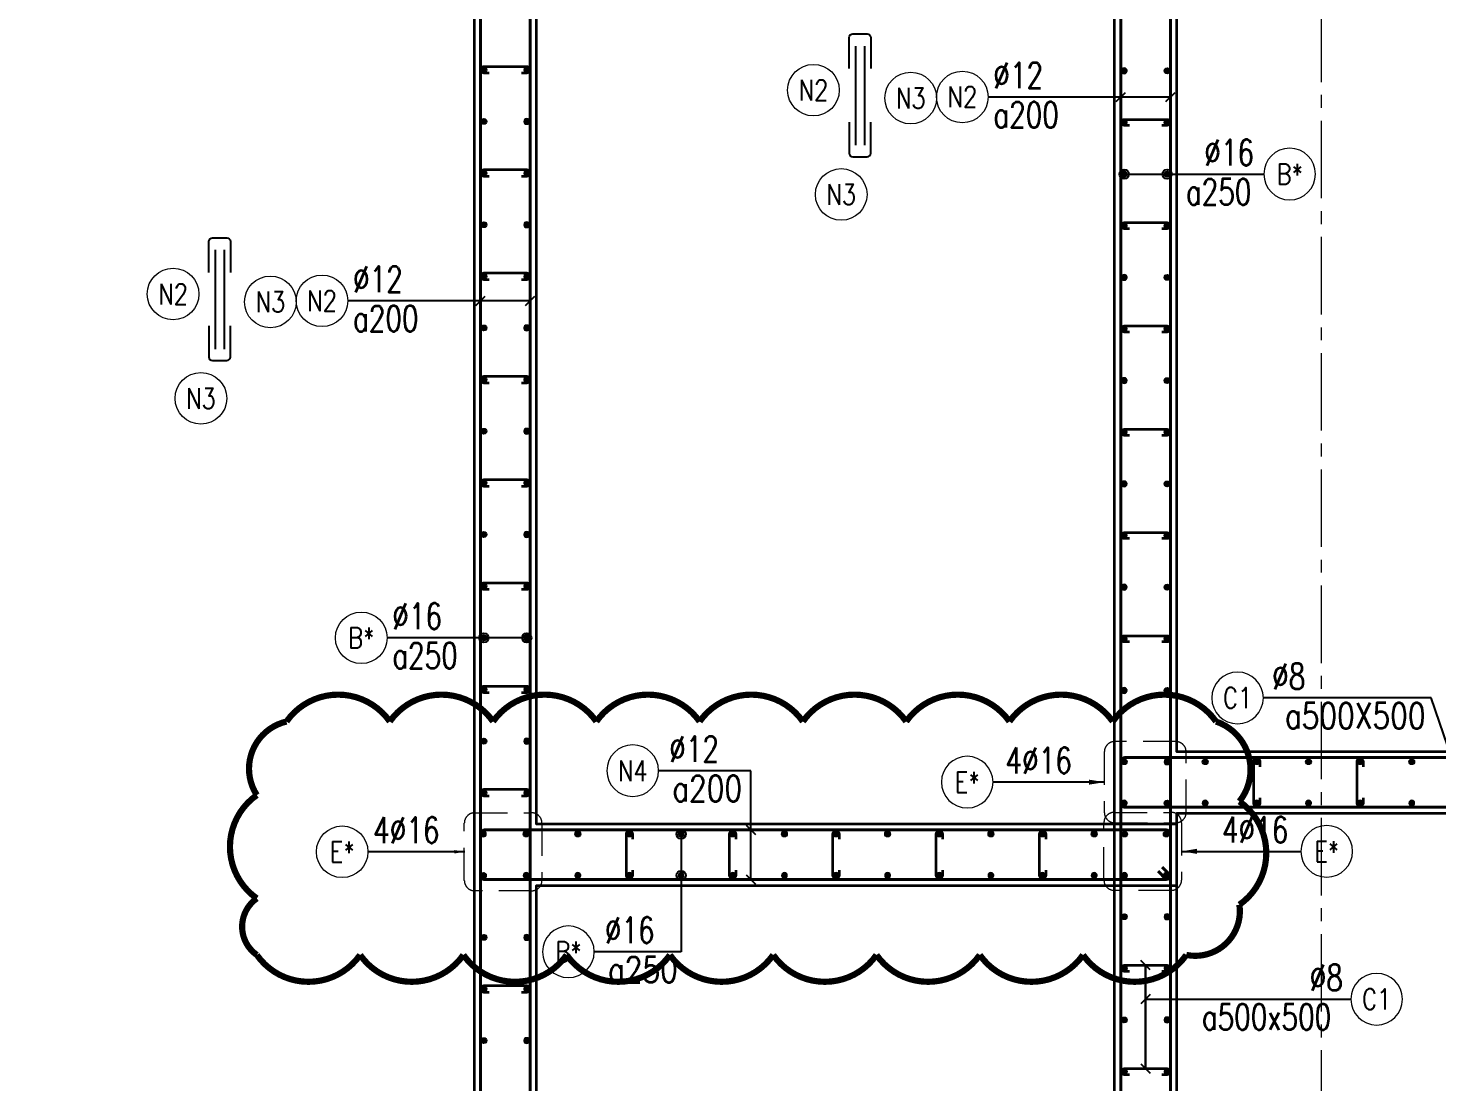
# Model space of a CAD drawing. Header units: millimetres. Extents: x 931337 to 1117500, y 19732 to 157199.
# Drawn here: x 1010142 to 1016962, y 106040 to 111140 of the extents above; entities that cross this region are included whole.
import ezdxf
from ezdxf.enums import TextEntityAlignment as Align

# ---------------------------------------------------------------- set-up
doc = ezdxf.new("R2010")
doc.units = ezdxf.units.MM
doc.header["$MEASUREMENT"] = 0
for name, pattern in [('HIDDEN', [9.525, 6.35, -3.175]), ('HIDDEN2', [4.7625, 3.175, -1.5875]), ('OF_Grid_1$0$CENTER2', [1.125, 0.75, -0.125, 0.125, -0.125])]:
    doc.linetypes.add(name, pattern=pattern)
doc.layers.get('0').update_dxf_attribs({"lineweight": 20})
doc.layers.add('Hidden', color=9, linetype='HIDDEN')
doc.layers.add('Ligature', color=1, linetype='Continuous')
for name, color, linetype, lineweight in [('KC-LEADER', 153, 'Continuous', 18), ('KC-THEP', 6, 'Continuous', 40), ('NDC_S_DIM', 1, 'Continuous', 15), ('NDC_S_HIDDEN', 8, 'HIDDEN2', 13), ('NDC_S_LEADER', 1, 'Continuous', 15), ('NDC_S_REBAR', 4, 'Continuous', 35), ('NDC_S_STIRRUP', 4, 'Continuous', 40), ('NDC_S_VN TEXT', 7, 'Continuous', 20), ('NDC_S_WALL', 6, 'Continuous', 35), ('OF_Grid_1$0$NDC_S_AXIS', 5, 'OF_Grid_1$0$CENTER2', 13)]:
    doc.layers.add(name, color=color, linetype=linetype, lineweight=lineweight)
doc.layers.add('NDC-S-REVC', color=240, linetype='Continuous', lineweight=20, plot=False)
doc.styles.add('NDC_ARIAL', font='arial.ttf', dxfattribs={"width": 0.85})
doc.styles.add('NDC_DIM', font='', dxfattribs={"width": 0.75})
doc.styles.add('NDC_EN TXT', font='romans.shx', dxfattribs={"width": 0.8})
doc.styles.get('NDC_DIM').set_extended_font_data('Dotum')
doc.dimstyles.new('NDC_1-50', dxfattribs={"dimscale": 50, "dimtxt": 2.5, "dimasz": 1, "dimexe": 1.5, "dimexo": 0, "dimgap": 0.8, "dimtad": 1, "dimdec": 0, "dimdsep": 46, "dimtxsty": 'NDC_ARIAL', "dimblk": 'DIMMARK', "dimcen": 49999.938995, "dimdle": 1.5, "dimclrd": 1, "dimclre": 1, "dimclrt": 3, "dimadec": 0, "dimazin": 0, "dimtfac": 1, "dimtdec": 0, "dimtix": 1, "dimtmove": 2, "dimatfit": 3, "dimfxl": 1, "dimarcsym": 0})
doc.dimstyles.new('NDC_dim_30', dxfattribs={"dimscale": 30, "dimtxt": 2.5, "dimasz": 1.5, "dimexe": 1.5, "dimexo": 2.5, "dimgap": 1, "dimtad": 1, "dimdec": 0, "dimzin": 0, "dimdsep": 46, "dimtxsty": 'NDC_DIM', "dimblk": 'DIMMARK', "dimcen": 0.09, "dimdle": 1.2, "dimclrd": 1, "dimclre": 1, "dimclrt": 3, "dimadec": 0, "dimazin": 0, "dimtfac": 1, "dimtdec": 0, "dimtix": 1, "dimtofl": 0, "dimtmove": 0, "dimatfit": 3, "dimfxl": 6, "dimfxlon": 1, "dimtolj": 1, "dimtzin": 0, "dimarcsym": 0})
doc.dimstyles.new('NDC_dim_50', dxfattribs={"dimscale": 50, "dimtxt": 2.5, "dimasz": 1.5, "dimexe": 1.5, "dimexo": 2.5, "dimgap": 1, "dimtad": 1, "dimdec": 0, "dimzin": 0, "dimdsep": 46, "dimtxsty": 'NDC_DIM', "dimblk": 'DIMMARK', "dimcen": 0.09, "dimdle": 1.2, "dimclrd": 1, "dimclre": 1, "dimclrt": 3, "dimadec": 0, "dimazin": 0, "dimtfac": 1, "dimtdec": 0, "dimtix": 1, "dimtofl": 0, "dimtmove": 0, "dimatfit": 3, "dimfxl": 6, "dimfxlon": 1, "dimtolj": 1, "dimtzin": 0, "dimarcsym": 0})

# ---------------------------------------------------------------- blocks, each defined once
blk = doc.blocks.new('THEP')
at = {"layer": 'KC-LEADER', "color": 6}
blk.add_circle((0, 0), 14, dxfattribs=at)
at = {"layer": 'KC-THEP'}
for p, q in [((-14, 0), (14, 0)), ((9.9, 9.9), (-9.9, -9.9)), ((-9.9, 9.9), (9.9, -9.9)), ((0, 14), (0, -14))]:
    blk.add_line(p, q, dxfattribs=at)
blk = doc.blocks.new('DIMMARK')
at = {"layer": 'NDC_S_DIM', "color": 1}
blk.add_line((-1.5, 0), (1, 0), dxfattribs=at)
at = {"layer": 'NDC_S_DIM', "color": 2, "const_width": 0.1}
blk.add_lwpolyline([(-0.424, -0.424), (0.424, 0.424)], dxfattribs=at)
blk = doc.blocks.new('*U9')
blk.add_circle((2.5, 0), 2.5)
at = {"layer": 'NDC_S_VN TEXT', "color": 3, "style": 'NDC_EN TXT', "width": 0.75}
blk.add_attdef('DK2', text='', height=2.5, dxfattribs=at).set_placement((-0.85, 0.85), align=Align.RIGHT)
at = {"layer": 'NDC_S_VN TEXT', "color": 7, "style": 'NDC_EN TXT', "width": 0.8}
blk.add_attdef('SH3', text='', height=2, dxfattribs=at).set_placement((2.5, 0), align=Align.MIDDLE)
blk = doc.blocks.new('*U11')
blk.add_circle((-2.5, 0), 2.5)
at = {"layer": 'NDC_S_VN TEXT', "color": 3, "style": 'NDC_EN TXT', "width": 0.75}
for tag, p in [('DK1', (0.5, 0.85)), ('KC1', (0.5, -2.97))]:
    blk.add_attdef(tag, p, '', height=2.5, dxfattribs=at)
at = {"layer": 'NDC_S_VN TEXT', "color": 7, "style": 'NDC_EN TXT', "width": 0.8}
blk.add_attdef('SH2', text='', height=2, dxfattribs=at).set_placement((-2.5, 0), align=Align.MIDDLE)
blk = doc.blocks.new('*U12')
blk.add_circle((-2.5, 0), 2.5)
at = {"layer": 'NDC_S_VN TEXT', "color": 3, "style": 'NDC_EN TXT', "width": 0.75}
for tag, p in [('DK1', (0.5, 0.85)), ('KC1', (0.5, -2.97))]:
    blk.add_attdef(tag, p, '', height=2.5, dxfattribs=at)
at = {"layer": 'NDC_S_VN TEXT', "color": 7, "style": 'NDC_EN TXT', "width": 0.8}
blk.add_attdef('SH2', text='', height=2, dxfattribs=at).set_placement((-2.5, 0), align=Align.MIDDLE)
blk = doc.blocks.new('*U10')
blk.add_circle((2.5, 0), 2.5)
at = {"layer": 'NDC_S_VN TEXT', "color": 3, "style": 'NDC_EN TXT'}
for tag, width, p in [('DK2', 0.75, (-0.85, 0.85)), ('KC2', 0.8, (-0.85, -2.97))]:
    blk.add_attdef(tag, text='', height=2.5, dxfattribs=dict(at, width=width)).set_placement(p, align=Align.RIGHT)
at = {"layer": 'NDC_S_VN TEXT', "color": 7, "style": 'NDC_EN TXT', "width": 0.8}
blk.add_attdef('SH3', text='', height=2, dxfattribs=at).set_placement((2.5, 0), align=Align.MIDDLE)
blk = doc.blocks.new('A$C7BC65A55')
at = {"layer": 'Ligature'}
for p, q in [((-15.2, 372, 0), (-15.2, 38.5, 0)), ((15.2, 372, 0), (15.2, 38.5, 0))]:
    blk.add_line(p, q, dxfattribs=at)
for points in [[(-36.2, 296.5), (-36.2, 400.9, -0.414214), (-24, 413.1), (24, 413.1, -0.414214), (36.2, 400.9), (36.2, 296.5)], [(-36.2, 116.5), (-36.2, 12.2, 0.414214), (-24, 0), (24, 0, 0.414214), (36.2, 12.2), (36.2, 116.5)]]:
    blk.add_lwpolyline(points, format="xyb", dxfattribs=at)
blk = doc.blocks.new('*U888')
at = {"layer": 'KC-THEP', "rotation": 9.668564436380946}
blk.add_blockref('THEP', (0, 100.3), dxfattribs=at)
at = {"layer": 'KC-THEP', "xscale": -1, "rotation": 170.331435563619}
blk.add_blockref('THEP', (0, -100.3), dxfattribs=at)
blk = doc.blocks.new('*U887')
at = {"layer": 'NDC_S_HIDDEN', "color": 0, "linetype": 'ByBlock', "lineweight": -2, "transparency": 16777216}
for p in [(0, 0), (250, 0), (500, 0), (750, 0), (1000, 0), (1250, 0), (1500, 0), (1750, 0), (2000, 0), (2250, 0), (2500, 0), (2750, 0)]:
    blk.add_blockref('*U888', p, dxfattribs=at)
blk = doc.blocks.new('*U13')
blk.add_circle((-2.5, 0), 2.5)
at = {"layer": 'NDC_S_VN TEXT', "color": 3, "style": 'NDC_EN TXT', "width": 0.75}
blk.add_attdef('DK1', (0.5, 0.85), '', height=2.5, dxfattribs=at)
at = {"layer": 'NDC_S_VN TEXT', "color": 7, "style": 'NDC_EN TXT', "width": 0.8}
blk.add_attdef('SH2', text='', height=2, dxfattribs=at).set_placement((-2.5, 0), align=Align.MIDDLE)

msp = doc.modelspace()

# ---------------------------------------------------------------- linework, layer by layer
for centre in [(1013943.554, 110840.347), (1014414.523, 110802.187), (1014078.002, 110335.344), (1010843.554, 109853.41), (1011314.523, 109815.251), (1010978.002, 109348.408)]:
    msp.add_circle(centre, 125)
at = {"layer": 'NDC-S-REVC', "const_width": 30}
msp.add_lwpolyline([(1011248.832, 106653.975, 0.52056705), (1011748.832, 106653.975, 0.52056705), (1012248.832, 106653.975, 0.52056705), (1012748.832, 106653.975, 0.52056705), (1013248.832, 106653.975, 0.52056705), (1013748.832, 106653.975, 0.52056705), (1014248.832, 106653.975, 0.52056705), (1014748.832, 106653.975, 0.52056705), (1015248.832, 106653.975, 0.52056705), (1015748.832, 106653.975, 0.52056705), (1016005.762, 106897.045, 0.52056705), (1016005.762, 107397.045, 0.52056705), (1015892.6, 107783.883, 0.52056705), (1015392.6, 107783.883, 0.52056705), (1014892.6, 107783.883, 0.52056705), (1014392.6, 107783.883, 0.52056705), (1013892.6, 107783.883, 0.52056705), (1013392.6, 107783.883, 0.52056705), (1012892.6, 107783.883, 0.52056705), (1012392.6, 107783.883, 0.52056705), (1011892.6, 107783.883, 0.52056705), (1011392.6, 107783.883, 0.52056705), (1011248.832, 107427.651, 0.52056705), (1011248.832, 106927.651, 0.52056705)], format="xyb", close=True, dxfattribs=at)
at = {"layer": 'NDC_S_HIDDEN', "ltscale": 50}
for points in [[(1015697.954, 107686.753), (1015401.838, 107686.753, 0.41421356), (1015351.838, 107636.753), (1015351.838, 107343.855, 0.41421356), (1015401.838, 107293.855), (1015697.954, 107293.855, 0.41421356), (1015747.954, 107343.855), (1015747.954, 107636.753, 0.41421356)], [(1015399.9, 107344.196), (1015675.743, 107344.196, -0.41421356), (1015725.743, 107294.196), (1015725.743, 107016.647, -0.41421356), (1015675.743, 106966.647), (1015399.9, 106966.647, -0.41421356), (1015349.9, 107016.647), (1015349.9, 107294.196, -0.41421356)], [(1012303.412, 107341.982), (1012579.256, 107341.982, -0.41421356), (1012629.256, 107291.982), (1012629.256, 107014.433, -0.41421356), (1012579.256, 106964.433), (1012303.412, 106964.433, -0.41421356), (1012253.412, 107014.433), (1012253.412, 107291.982, -0.41421356)]]:
    msp.add_lwpolyline(points, format="xyb", close=True, dxfattribs=at)
at = {"layer": 'NDC_S_REBAR'}
for points in [[(1012530.365, 110924.057), (1012555.365, 110924.057, 1), (1012555.365, 110954.057), (1012348.341, 110954.057, 1), (1012348.341, 110924.057), (1012373.341, 110924.057)], [(1015473.341, 110669.139), (1015448.341, 110669.139, -1), (1015448.341, 110699.139), (1015655.365, 110699.139, -1), (1015655.365, 110669.139), (1015630.365, 110669.139)], [(1012530.365, 110424.057), (1012555.365, 110424.057, 1), (1012555.365, 110454.057), (1012348.341, 110454.057, 1), (1012348.341, 110424.057), (1012373.341, 110424.057)], [(1015473.341, 110169.139), (1015448.341, 110169.139, -1), (1015448.341, 110199.139), (1015655.365, 110199.139, -1), (1015655.365, 110169.139), (1015630.365, 110169.139)], [(1012530.365, 109924.057), (1012555.365, 109924.057, 1), (1012555.365, 109954.057), (1012348.341, 109954.057, 1), (1012348.341, 109924.057), (1012373.341, 109924.057)], [(1015473.341, 109669.139), (1015448.341, 109669.139, -1), (1015448.341, 109699.139), (1015655.365, 109699.139, -1), (1015655.365, 109669.139), (1015630.365, 109669.139)], [(1012530.365, 109424.057), (1012555.365, 109424.057, 1), (1012555.365, 109454.057), (1012348.341, 109454.057, 1), (1012348.341, 109424.057), (1012373.341, 109424.057)], [(1015473.341, 109169.139), (1015448.341, 109169.139, -1), (1015448.341, 109199.139), (1015655.365, 109199.139, -1), (1015655.365, 109169.139), (1015630.365, 109169.139)], [(1012530.365, 108924.057), (1012555.365, 108924.057, 1), (1012555.365, 108954.057), (1012348.341, 108954.057, 1), (1012348.341, 108924.057), (1012373.341, 108924.057)], [(1015473.341, 108669.139), (1015448.341, 108669.139, -1), (1015448.341, 108699.139), (1015655.365, 108699.139, -1), (1015655.365, 108669.139), (1015630.365, 108669.139)], [(1012530.365, 108424.057), (1012555.365, 108424.057, 1), (1012555.365, 108454.057), (1012348.341, 108454.057, 1), (1012348.341, 108424.057), (1012373.341, 108424.057)], [(1015473.341, 108169.139), (1015448.341, 108169.139, -1), (1015448.341, 108199.139), (1015655.365, 108199.139, -1), (1015655.365, 108169.139), (1015630.365, 108169.139)], [(1012530.365, 107924.057), (1012555.365, 107924.057, 1), (1012555.365, 107954.057), (1012348.341, 107954.057, 1), (1012348.341, 107924.057), (1012373.341, 107924.057)], [(1016105.265, 107414.057), (1016105.265, 107389.057, -1), (1016075.265, 107389.057), (1016075.265, 107589.057, -1), (1016105.265, 107589.057), (1016105.265, 107564.057)], [(1016605.265, 107414.057), (1016605.265, 107389.057, -1), (1016575.265, 107389.057), (1016575.265, 107589.057, -1), (1016605.265, 107589.057), (1016605.265, 107564.057)], [(1012530.365, 107424.057), (1012555.365, 107424.057, 1), (1012555.365, 107454.057), (1012348.341, 107454.057, 1), (1012348.341, 107424.057), (1012373.341, 107424.057)], [(1013067.874, 107064.363), (1013067.874, 107039.363, -1), (1013037.874, 107039.363), (1013037.874, 107239.363, -1), (1013067.874, 107239.363), (1013067.874, 107214.363)], [(1013567.874, 107064.363), (1013567.874, 107039.363, -1), (1013537.874, 107039.363), (1013537.874, 107239.363, -1), (1013567.874, 107239.363), (1013567.874, 107214.363)], [(1014067.874, 107064.363), (1014067.874, 107039.363, -1), (1014037.874, 107039.363), (1014037.874, 107239.363, -1), (1014067.874, 107239.363), (1014067.874, 107214.363)], [(1014567.874, 107064.363), (1014567.874, 107039.363, -1), (1014537.874, 107039.363), (1014537.874, 107239.363, -1), (1014567.874, 107239.363), (1014567.874, 107214.363)], [(1015067.874, 107064.363), (1015067.874, 107039.363, -1), (1015037.874, 107039.363), (1015037.874, 107239.363, -1), (1015067.874, 107239.363), (1015067.874, 107214.363)], [(1015473.341, 106574.057), (1015448.341, 106574.057, -1), (1015448.341, 106604.057), (1015655.365, 106604.057, -1), (1015655.365, 106574.057), (1015630.365, 106574.057)], [(1012530.365, 106474.057), (1012555.365, 106474.057, 1), (1012555.365, 106504.057), (1012348.341, 106504.057, 1), (1012348.341, 106474.057), (1012373.341, 106474.057)], [(1015473.341, 106074.057), (1015448.341, 106074.057, -1), (1015448.341, 106104.057), (1015655.365, 106104.057, -1), (1015655.365, 106074.057), (1015630.365, 106074.057)]]:
    msp.add_lwpolyline(points, format="xyb", dxfattribs=at)
at = {"layer": 'NDC_S_STIRRUP'}
for points in [[(1012371.853, 104729.057), (1012331.853, 104689.057, 0.41421356), (1012351.853, 104669.057), (1012551.853, 104669.057, 0.41421356), (1012571.853, 104689.057), (1012571.853, 116989.057, 0.41421356), (1012551.853, 117009.057), (1012351.853, 117009.057, 0.41421356), (1012331.853, 116989.057), (1012331.853, 104689.057, 0.41421356), (1012351.853, 104669.057), (1012391.853, 104709.057)], [(1015631.853, 104729.057), (1015671.853, 104689.057, -0.41421356), (1015651.853, 104669.057), (1015451.853, 104669.057, -0.41421356), (1015431.853, 104689.057), (1015431.853, 116989.057, -0.41421356), (1015451.853, 117009.057), (1015651.853, 117009.057, -0.41421356), (1015671.853, 116989.057), (1015671.853, 104689.057, -0.41421356), (1015651.853, 104669.057), (1015611.853, 104709.057)], [(1018912.653, 107409.057), (1018952.653, 107369.057, 0.41421356), (1018972.653, 107389.057), (1018972.653, 107589.057, 0.41421356), (1018952.653, 107609.057), (1015451.853, 107609.057, 0.41421356), (1015431.853, 107589.057), (1015431.853, 107389.057, 0.41435759), (1015451.853, 107369.057), (1018952.653, 107369.057, 0.41421356), (1018972.653, 107389.057), (1018932.653, 107429.057)], [(1015611.853, 107059.057), (1015651.853, 107019.057, 0.41421356), (1015671.853, 107039.057), (1015671.853, 107239.057, 0.41421356), (1015651.853, 107259.057), (1012351.853, 107259.057, 0.41421356), (1012331.853, 107239.057), (1012331.853, 107039.057, 0.41435759), (1012351.853, 107019.057), (1015651.853, 107019.057, 0.41421356), (1015671.853, 107039.057), (1015631.853, 107079.057)]]:
    msp.add_lwpolyline(points, format="xyb", dxfattribs=at)
at = {"layer": 'NDC_S_WALL'}
for points in [[(1012601.853, 114039.057), (1012601.853, 107289.057), (1015701.853, 107289.057), (1015701.853, 106989.057), (1012601.853, 106989.057), (1012601.853, 105139.057), (1014051.853, 105139.057), (1014051.853, 104639.057), (1009301.853, 104639.057), (1009301.853, 117039.057)], [(1015701.853, 117039.057), (1015701.853, 107639.057), (1018501.853, 107639.057)], [(1018501.853, 107339.057), (1015701.853, 107339.057), (1015701.853, 105139.057), (1016701.853, 105139.057), (1016701.853, 104639.057), (1015401.853, 104639.057), (1015401.853, 114039.057)]]:
    msp.add_lwpolyline(points, dxfattribs=at)
msp.add_lwpolyline([(1012301.853, 105139.057), (1012301.853, 116539.057), (1009601.853, 116539.057), (1009601.853, 105139.057)], close=True, dxfattribs=at)
at = {"layer": 'OF_Grid_1$0$NDC_S_AXIS', "ltscale": 500}
msp.add_line((1016402.653, 103004.688), (1016402.653, 118700.803), dxfattribs=at)

# ---------------------------------------------------------------- block references
at = {"layer": 'Hidden', "xscale": 1.44, "yscale": 1.44, "zscale": 1.44}
for p in [(1014168.634, 110518.066, 0.03), (1011068.634, 109531.13, 0.03)]:
    msp.add_blockref('A$C7BC65A55', p, dxfattribs=at)
at = {"layer": 'KC-THEP'}
for p, rotation in [((1012348.341, 110939.057), 189.6685644363809), ((1015655.365, 110934.139), 9.66856443638095), ((1012348.341, 110689.057), 189.6685644363809), ((1015655.365, 110684.139), 9.66856443638095), ((1012348.341, 110439.057), 189.6685644363809), ((1015655.365, 110434.139), 9.66856443638095), ((1012348.341, 110189.057), 189.6685644363809), ((1015655.365, 110184.139), 9.66856443638095), ((1012348.341, 109939.057), 189.6685644363809), ((1015655.365, 109934.139), 9.66856443638095), ((1012348.341, 109689.057), 189.6685644363809), ((1015655.365, 109684.139), 9.66856443638095), ((1012348.341, 109439.057), 189.6685644363809), ((1015655.365, 109434.139), 9.66856443638095), ((1012348.341, 109189.057), 189.6685644363809), ((1015655.365, 109184.139), 9.66856443638095), ((1012348.341, 108939.057), 189.6685644363809), ((1015655.365, 108934.139), 9.66856443638095), ((1012348.341, 108689.057), 189.6685644363809), ((1015655.365, 108684.139), 9.66856443638095), ((1012348.341, 108439.057), 189.6685644363809), ((1015655.365, 108434.139), 9.66856443638095), ((1012348.341, 108189.057), 189.6685644363809), ((1015655.365, 108184.139), 9.66856443638095), ((1012348.341, 107939.057), 189.6685644363809), ((1015655.365, 107934.139), 9.66856443638095), ((1012348.341, 107689.057), 189.6685644363809), ((1015448.341, 107589.057), 189.6685644363809), ((1015840.265, 107589.057), 189.6685644363809), ((1016090.265, 107589.057), 189.6685644363809), ((1016340.265, 107589.057), 189.6685644363809), ((1016590.265, 107589.057), 189.6685644363809), ((1016840.265, 107589.057), 189.6685644363809), ((1012348.341, 107439.057), 189.6685644363809), ((1015655.365, 107389.057), 9.66856443638095), ((1015449.799, 107239.057), 9.668564436380946), ((1015651.853, 107239.057), 9.668564436380946), ((1012345.85, 107038.752), 189.6685644363809), ((1015448.341, 106839.057), 189.6685644363809), ((1012348.341, 106739.057), 189.6685644363809), ((1015448.341, 106589.057), 189.6685644363809), ((1012348.341, 106489.057), 189.6685644363809), ((1015448.341, 106339.057), 189.6685644363809), ((1012348.341, 106239.057), 189.6685644363809), ((1015448.341, 106089.057), 189.6685644363809)]:
    msp.add_blockref('THEP', p, dxfattribs=dict(at, rotation=rotation))
at = {"layer": 'KC-THEP', "xscale": -1}
for p, rotation in [((1012555.365, 110939.057), 170.331435563619), ((1015448.341, 110934.139), 350.3314355636191), ((1012555.365, 110689.057), 170.331435563619), ((1015448.341, 110684.139), 350.3314355636191), ((1012555.365, 110439.057), 170.331435563619), ((1015448.341, 110434.139), 350.3314355636191), ((1012555.365, 110189.057), 170.331435563619), ((1015448.341, 110184.139), 350.3314355636191), ((1012555.365, 109939.057), 170.331435563619), ((1015448.341, 109934.139), 350.3314355636191), ((1012555.365, 109689.057), 170.331435563619), ((1015448.341, 109684.139), 350.3314355636191), ((1012555.365, 109439.057), 170.331435563619), ((1015448.341, 109434.139), 350.3314355636191), ((1012555.365, 109189.057), 170.331435563619), ((1015448.341, 109184.139), 350.3314355636191), ((1012555.365, 108939.057), 170.331435563619), ((1015448.341, 108934.139), 350.3314355636191), ((1012555.365, 108689.057), 170.331435563619), ((1015448.341, 108684.139), 350.3314355636191), ((1012555.365, 108439.057), 170.331435563619), ((1015448.341, 108434.139), 350.3314355636191), ((1012555.365, 108189.057), 170.331435563619), ((1015448.341, 108184.139), 350.3314355636191), ((1012555.365, 107939.057), 170.331435563619), ((1015448.341, 107934.139), 350.3314355636191), ((1012555.365, 107689.057), 170.331435563619), ((1015655.365, 107589.057), 170.331435563619), ((1012555.365, 107439.057), 170.331435563619), ((1015448.341, 107389.057), 350.3314355636191), ((1015840.265, 107389.057), 350.3314355636191), ((1016090.265, 107389.057), 350.3314355636191), ((1016340.265, 107389.057), 350.3314355636191), ((1016590.265, 107389.057), 350.3314355636191), ((1016840.265, 107389.057), 350.3314355636191), ((1012345.85, 107239.363), 350.3314355636191), ((1015449.799, 107038.447), 170.331435563619), ((1015651.853, 107038.447), 170.331435563619), ((1015655.365, 106839.057), 170.331435563619), ((1012555.365, 106739.057), 170.331435563619), ((1015655.365, 106589.057), 170.331435563619), ((1012555.365, 106489.057), 170.331435563619), ((1015655.365, 106339.057), 170.331435563619), ((1012555.365, 106239.057), 170.331435563619), ((1015655.365, 106089.057), 170.331435563619)]:
    msp.add_blockref('THEP', p, dxfattribs=dict(at, rotation=rotation))
at = {"layer": 'NDC_S_HIDDEN'}
msp.add_blockref('*U887', (1012552.874, 107139.057), dxfattribs=at)
at = {"layer": 'NDC_S_VN TEXT', "xscale": 50, "yscale": 50, "zscale": 50}
for name, p, values in [('*U11', (1014789.466, 110807.355), {'SH2': 'N2', 'DK1': '%%C12', 'KC1': 'a200'}), ('*U11', (1011689.466, 109820.419), {'SH2': 'N2', 'DK1': '%%C12', 'KC1': 'a200'}), ('*U11', (1011879.394, 108189.057), {'SH2': 'B*', 'DK1': '%%C16', 'KC1': 'a250'}), ('*U13', (1011787.006, 107153.208), {'SH2': 'E*', 'DK1': '4%%C16'})]:
    msp.add_blockref(name, p, dxfattribs=at).add_auto_attribs(values)
at = {"layer": 'NDC_S_VN TEXT'}
ref = msp.add_blockref('*U11', (1016124.312, 110434.139), dxfattribs=dict(at, xscale=-50, yscale=50, zscale=50))
ref.add_attrib('SH2', 'B*', dxfattribs={"color": 7, "height": 100, "style": 'NDC_EN TXT', "width": 0.8}).set_placement((1016249.312, 110434.139), align=Align.MIDDLE)
ref.add_attrib('DK1', '%%C16', (1015835.919, 110476.414), dxfattribs={"color": 3, "height": 125, "style": 'NDC_EN TXT', "width": 0.75})
ref.add_attrib('KC1', 'a250', (1015746.633, 110285.512), dxfattribs={"color": 3, "height": 125, "style": 'NDC_EN TXT', "width": 0.75})
ref = msp.add_blockref('*U10', (1016121.765, 107898.047), dxfattribs=dict(at, xscale=-50, yscale=50, zscale=50))
ref.add_attrib('SH3', 'C1', dxfattribs={"color": 7, "height": 100, "style": 'NDC_EN TXT', "width": 0.8}).set_placement((1015996.765, 107898.047), align=Align.MIDDLE)
ref.add_attrib('DK2', '%%c8', dxfattribs={"color": 3, "height": 125, "style": 'NDC_EN TXT', "width": 0.75}).set_placement((1016324.979, 107940.322), align=Align.RIGHT)
ref.add_attrib('KC2', 'a500X500', dxfattribs={"color": 3, "height": 125, "style": 'NDC_EN TXT', "width": 0.8}).set_placement((1016907.122, 107749.42), align=Align.RIGHT)
ref = msp.add_blockref('*U10', (1013193.726, 107545.905), dxfattribs=dict(at, xscale=-50, yscale=50, zscale=50))
ref.add_attrib('SH3', 'N4', dxfattribs={"color": 7, "height": 100, "style": 'NDC_EN TXT', "width": 0.8}).set_placement((1013068.726, 107545.905), align=Align.MIDDLE)
ref.add_attrib('DK2', '%%C12', dxfattribs={"color": 3, "height": 125, "style": 'NDC_EN TXT', "width": 0.75}).set_placement((1013486.226, 107588.181), align=Align.RIGHT)
ref.add_attrib('KC2', 'a200', dxfattribs={"color": 3, "height": 125, "style": 'NDC_EN TXT', "width": 0.8}).set_placement((1013598.13, 107397.278), align=Align.RIGHT)
ref = msp.add_blockref('*U9', (1014813.005, 107490.485), dxfattribs=dict(at, xscale=-50, yscale=50, zscale=50))
ref.add_attrib('SH3', 'E*', dxfattribs={"color": 7, "height": 100, "style": 'NDC_EN TXT', "width": 0.8}).set_placement((1014688.005, 107490.485), align=Align.MIDDLE)
ref.add_attrib('DK2', '4%%C16', dxfattribs={"color": 3, "height": 125, "style": 'NDC_EN TXT', "width": 0.75}).set_placement((1015194.791, 107532.761), align=Align.RIGHT)
ref = msp.add_blockref('*U13', (1016303.484, 107155.421), dxfattribs=dict(at, xscale=-50, yscale=50, zscale=50))
ref.add_attrib('SH2', 'E*', dxfattribs={"color": 7, "height": 100, "style": 'NDC_EN TXT', "width": 0.8}).set_placement((1016428.484, 107155.421), align=Align.MIDDLE)
ref.add_attrib('DK1', '4%%C16', (1015921.341, 107197.697), dxfattribs={"color": 3, "height": 125, "style": 'NDC_EN TXT', "width": 0.75})
ref = msp.add_blockref('*U10', (1012882.263, 106669.04), dxfattribs=dict(at, xscale=-50, yscale=50, zscale=50))
ref.add_attrib('SH3', 'B*', dxfattribs={"color": 7, "height": 100, "style": 'NDC_EN TXT', "width": 0.8}).set_placement((1012757.263, 106669.04), align=Align.MIDDLE)
ref.add_attrib('DK2', '%%C16', dxfattribs={"color": 3, "height": 125, "style": 'NDC_EN TXT', "width": 0.75}).set_placement((1013174.763, 106711.315), align=Align.RIGHT)
ref.add_attrib('KC2', 'a250', dxfattribs={"color": 3, "height": 125, "style": 'NDC_EN TXT', "width": 0.8}).set_placement((1013286.667, 106520.412), align=Align.RIGHT)
ref = msp.add_blockref('*U12', (1016545.166, 106439.696), dxfattribs=dict(at, xscale=-50, yscale=50, zscale=50))
ref.add_attrib('SH2', 'C1', dxfattribs={"color": 7, "height": 100, "style": 'NDC_EN TXT', "width": 0.8}).set_placement((1016670.166, 106439.696), align=Align.MIDDLE)
ref.add_attrib('DK1', '%%c8', (1016346.059, 106481.971), dxfattribs={"color": 3, "height": 125, "style": 'NDC_EN TXT', "width": 0.75})
ref.add_attrib('KC1', 'a500x500', (1015823.738, 106291.068), dxfattribs={"color": 3, "height": 125, "style": 'NDC_EN TXT', "width": 0.75})

# ---------------------------------------------------------------- texts
at = {"layer": 'NDC_S_VN TEXT', "color": 7, "style": 'NDC_EN TXT', "width": 0.8}
for tag, p in [('N2', (1013943.554, 110840.347)), ('N3', (1014414.523, 110802.187)), ('N3', (1014078.002, 110335.344)), ('N2', (1010843.554, 109853.41)), ('N3', (1011314.523, 109815.251)), ('N3', (1010978.002, 109348.408))]:
    msp.add_attdef(tag, text='3', height=100, dxfattribs=at).set_placement(p, align=Align.MIDDLE)

# ---------------------------------------------------------------- leaders
at = {"layer": 'NDC_S_LEADER'}
for points, dimstyle, override in [([(1015671.853, 110807.174), (1014789.465, 110807.174)], 'NDC_dim_30', {"dimtad": 0, "dimldrblk": 'Oblique'}), ([(1015431.853, 110807.174), (1014789.465, 110807.174)], 'NDC_dim_30', {"dimtad": 0, "dimldrblk": 'Oblique'}), ([(1015448.341, 110434.139), (1016124.312, 110434.139)], 'NDC_dim_30', {"dimtad": 0, "dimldrblk": 'Origin'}), ([(1015655.365, 110434.139), (1016124.312, 110434.139)], 'NDC_dim_30', {"dimtad": 0, "dimldrblk": 'Origin'}), ([(1012571.853, 109820.238), (1011689.465, 109820.238)], 'NDC_dim_30', {"dimtad": 0, "dimldrblk": 'Oblique'}), ([(1012331.853, 109820.238), (1011689.465, 109820.238)], 'NDC_dim_30', {"dimtad": 0, "dimldrblk": 'Oblique'}), ([(1012555.365, 108189.057), (1011879.394, 108189.057)], 'NDC_dim_30', {"dimtad": 0, "dimldrblk": 'Origin'}), ([(1012348.341, 108189.057), (1011879.394, 108189.057)], 'NDC_dim_30', {"dimtad": 0, "dimldrblk": 'Origin'}), ([(1017075.265, 107489.057), (1016934.662, 107898.046), (1016121.765, 107898.046)], 'NDC_dim_30', {"dimtad": 0, "dimldrblk": 'Oblique'}), ([(1013641.161, 107019.057), (1013641.161, 107545.724), (1013193.726, 107545.724)], 'NDC_dim_30', {"dimgap": 1, "dimtad": 0, "dimldrblk": 'Oblique'}), ([(1013641.161, 107259.057), (1013641.161, 107545.724), (1013193.726, 107545.724)], 'NDC_dim_30', {"dimtad": 0, "dimldrblk": 'Oblique'}), ([(1015351.838, 107490.304), (1014813.005, 107490.304)], 'NDC_dim_50', {"dimgap": 1, "dimtad": 0}), ([(1013302.874, 107238.752), (1013302.874, 106668.859), (1012882.263, 106668.859)], 'NDC_dim_30', {"dimgap": 1, "dimtad": 0, "dimldrblk": 'Origin'}), ([(1015725.743, 107155.421), (1016303.484, 107155.421)], 'NDC_dim_50', {"dimgap": 1, "dimtad": 0}), ([(1013302.874, 107038.752), (1013302.874, 106668.859), (1012882.263, 106668.859)], 'NDC_dim_30', {"dimgap": 1, "dimtad": 0, "dimldrblk": 'Origin'}), ([(1015551.853, 106604.057), (1015551.853, 106104.057)], 'NDC_dim_30', {"dimtad": 0, "dimldrblk": 'Oblique'}), ([(1015551.853, 106104.057), (1015551.853, 106604.057)], 'NDC_dim_30', {"dimtad": 0, "dimldrblk": 'Oblique'}), ([(1015551.853, 106439.695), (1016545.166, 106439.695)], 'NDC_dim_30', {"dimtad": 0, "dimldrblk": 'Oblique'})]:
    msp.add_leader(points, dimstyle=dimstyle, override=override, dxfattribs=at)
msp.add_leader([(1012255.561, 107153.208), (1011787.006, 107153.208)], dimstyle='NDC_1-50', dxfattribs=at)

doc.saveas('drawing.dxf')
